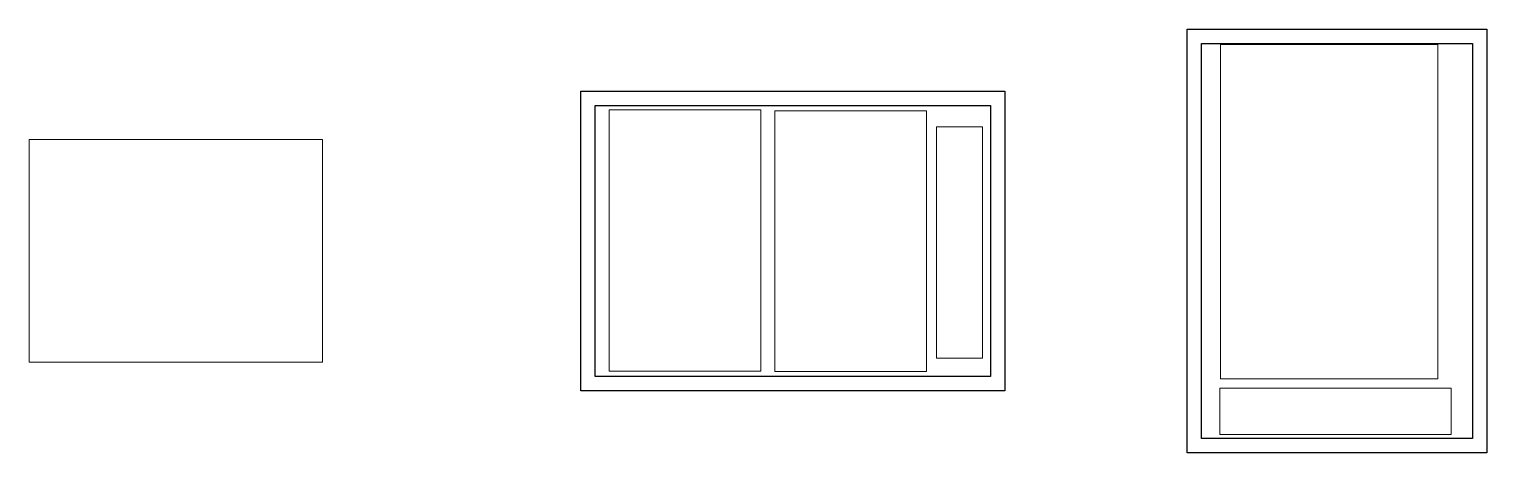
# Paper-space layout 'Layout1' of a CAD drawing. Header units: metres. Extents: x -386 to 635, y -44 to 253.
# The model-space entities are those that its viewports show. They can reach past a viewport. Long polylines and large blocks are cut down to what shows.
import ezdxf

# ---------------------------------------------------------------- set-up
doc = ezdxf.new("R2010")
doc.units = ezdxf.units.M
for name, color, linetype in [('02', 2, 'Continuous'), ('03', 3, 'Continuous'), ('04', 4, 'Continuous')]:
    doc.layers.add(name, color=color, linetype=linetype)
doc.layers.add('PLOT', color=6, linetype='Continuous', plot=False)
pattern_1 = [(0, (0, 0), (0, 6.985), [5.08, -1.905]), (90, (0, 0), (-6.985, 4e-16), [5.08, -1.905])]

msp = doc.modelspace()

# ---------------------------------------------------------------- hatches: boundary and pattern name
at = {"layer": '03'}
h = msp.add_hatch(dxfattribs=at)
h.set_pattern_fill('ANGLE', color=256)
h.set_pattern_definition(pattern_1)
h.paths.add_polyline_path([(2937.9843, 1123.079, 1), (2937.6843, 1123.079, 1)])
h = msp.add_hatch(dxfattribs=at)
h.set_pattern_fill('ANGLE', color=256)
h.set_pattern_definition([(0, (-12.407, -9.6066), (0, 6.985), [5.08, -1.905]), (90, (-12.407, -9.6066), (-6.985, 4e-16), [5.08, -1.905])])
h.paths.add_polyline_path([(2925.5775, 1113.4724, 1), (2925.2775, 1113.4724, 1)])
h = msp.add_hatch(dxfattribs=at)
h.set_pattern_fill('ANGLE', color=256)
h.set_pattern_definition(pattern_1)
h.paths.add_polyline_path([(2925.2775, 1113.4724, 1), (2925.5775, 1113.4724, 1)])

psp = doc.layouts.get("Layout1")

# ---------------------------------------------------------------- linework, layer by layer
at = {"layer": '02'}
for points in [[(425.4, 252.9), (635.4, 252.9), (635.4, -44.1), (425.4, -44.1)], [(435.4, 242.9), (625.4, 242.9), (625.4, -34.1), (435.4, -34.1)], [(0.7, -0.6), (0.7, 209.4), (297.7, 209.4), (297.7, -0.6)], [(10.7, 9.4), (10.7, 199.4), (287.7, 199.4), (287.7, 9.4)]]:
    psp.add_lwpolyline(points, close=True, dxfattribs=at)

# ---------------------------------------------------------------- viewports
at = {"layer": '02', "view_target_point": (2878.2241, 1168.2993)}
psp.add_viewport(center=(-283.1, 97.5), size=(205.6, 156), view_center_point=(125.6476, -31.3221), view_height=124.648551, dxfattribs=at)
at = {"layer": '04', "view_target_point": (2878.2241, 1168.2993)}
psp.add_viewport(center=(524.9, 124.9), size=(152.2, 234.3), view_center_point=(-101.2443, -131.2272), view_height=60.80371, status=7, dxfattribs=at)
at = {"layer": 'PLOT', "view_target_point": (2878.2241, 1168.2993)}
for center, size, view_center_point, view_height, status in [((73.6, 104.7), (106.2, 183.01), (84.4843, -66.7435), 18.30134, 3), ((189.7, 104.3), (106.3, 182.72), (99.6922, -66.7858), 18.27173, 4)]:
    psp.add_viewport(center=center, size=size, view_center_point=view_center_point, view_height=view_height, status=status, dxfattribs=at)
for center, size, view_center_point, view_height, status, view_twist_angle in [((265.9, 103.3), (32.4, 162.12), (72.7513, 64.8405), 16.21164, 5, 90), ((529.4, -15), (162.1, 32.418), (64.8405, -72.7513), 3.24177, 6, 360)]:
    psp.add_viewport(center=center, size=size, view_center_point=view_center_point, view_height=view_height, status=status, dxfattribs=dict(at, view_twist_angle=view_twist_angle))

doc.saveas('drawing.dxf')
